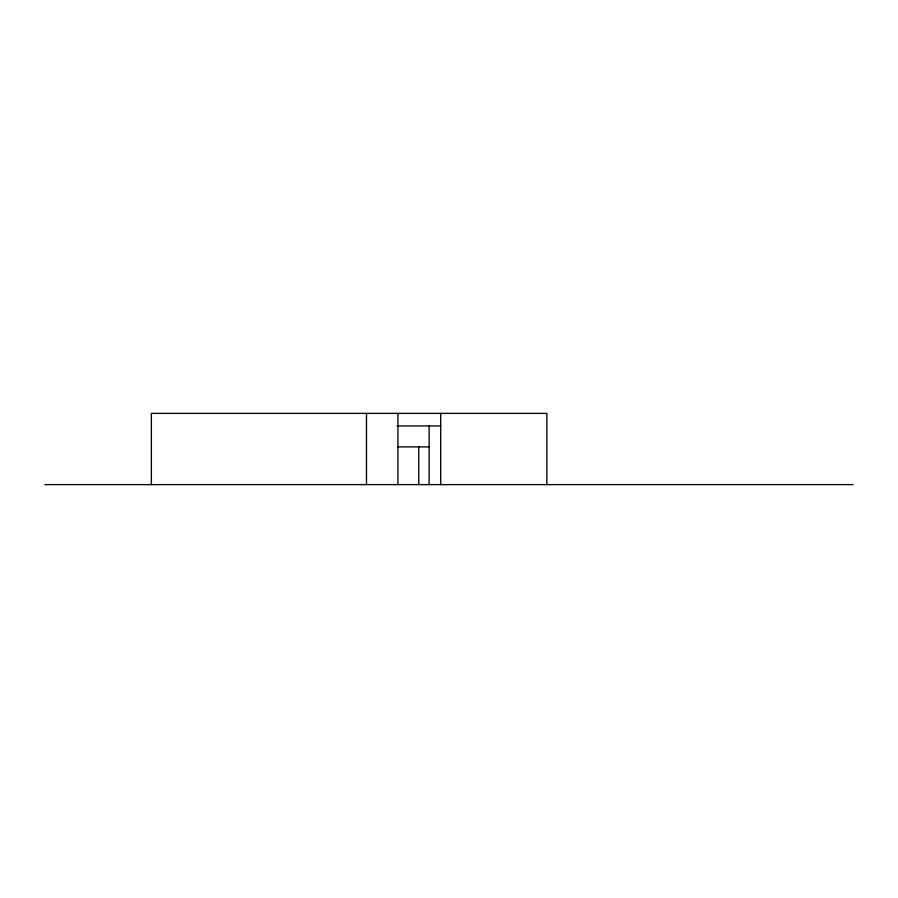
<?xml version="1.0" encoding="UTF-8"?>
<svg xmlns="http://www.w3.org/2000/svg" width="898" height="898" viewBox="0 0 898 898"><rect width="100%" height="100%" fill="white"/><g stroke="black" fill="none" stroke-linecap="round" stroke-linejoin="round"><path stroke-width="1.35" d="M397.073 425.955L440.705 425.955M397.937 446.901L429.121 446.901M44.9 484.617L853.1 484.617M546.848 484.617L546.848 413.383L151.369 413.383L151.369 484.617M440.705 413.383L440.705 484.617M429.121 425.955L429.121 484.617M418.76 446.901L418.76 484.617M397.937 413.383L397.937 484.617M366.485 413.383L366.485 484.617"/></g></svg>
